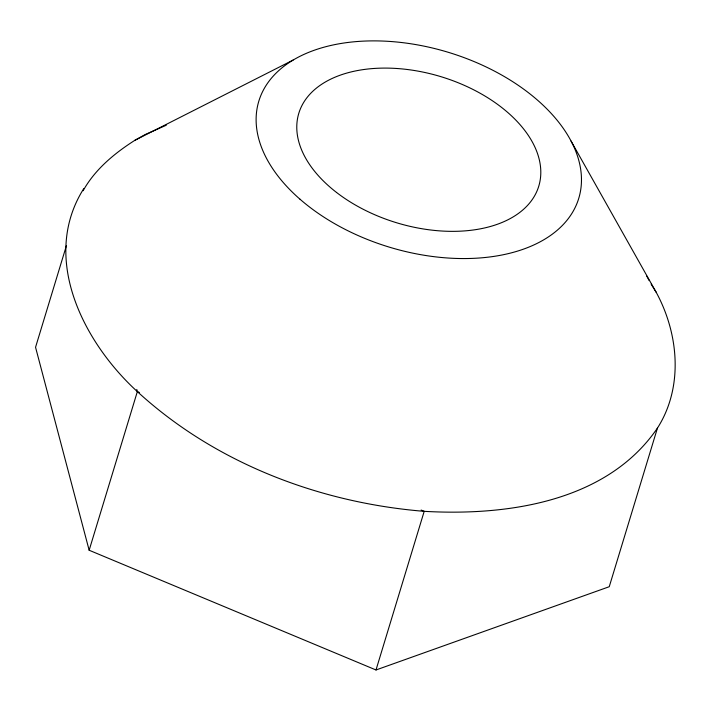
<?xml version="1.0" encoding="UTF-8"?>
<svg xmlns="http://www.w3.org/2000/svg" width="711" height="711" viewBox="0 0 711 711"><rect width="100%" height="100%" fill="white"/><g stroke="black" fill="none" stroke-linecap="round" stroke-linejoin="round"><path stroke-width="1.07" d="M66.399 245.739L35.55 347.27L89.151 550.243L376.003 669.975L609.247 586.717L657.444 428.084C683.635 387.06 678.738 333.672 656.129 292.177L571.075 141.089M83.107 190.744C94.981 169.44 114.471 153.274 134.921 140.28L293.101 60.079M89.151 550.243L137.347 391.61L136.779 389.459M376.003 669.975L424.2 511.333C507.183 516.062 606.963 502.019 657.444 428.084M83.747 188.628C40.065 257.871 83.4 342.311 137.347 391.61C215.309 463.19 319.426 502.793 424.2 511.333L421.125 510.054M134.921 140.28L145.275 134.503L166.294 125.216M137.347 391.61L139.4 392.463M651.16 284.196L656.129 292.177M646.77 276.161L649.205 280.623M299.998 199.213A167.183 101.78 16.9 0 0 574.444 208.918A167.183 101.78 16.9 0 0 381.94 41.025A167.183 101.78 16.9 0 0 299.998 199.213M336.552 192.468A125.394 76.335 16.9 0 0 537.969 188.575A125.394 76.335 16.9 0 0 381.86 68.123A125.394 76.335 16.9 0 0 336.552 192.468"/></g></svg>
